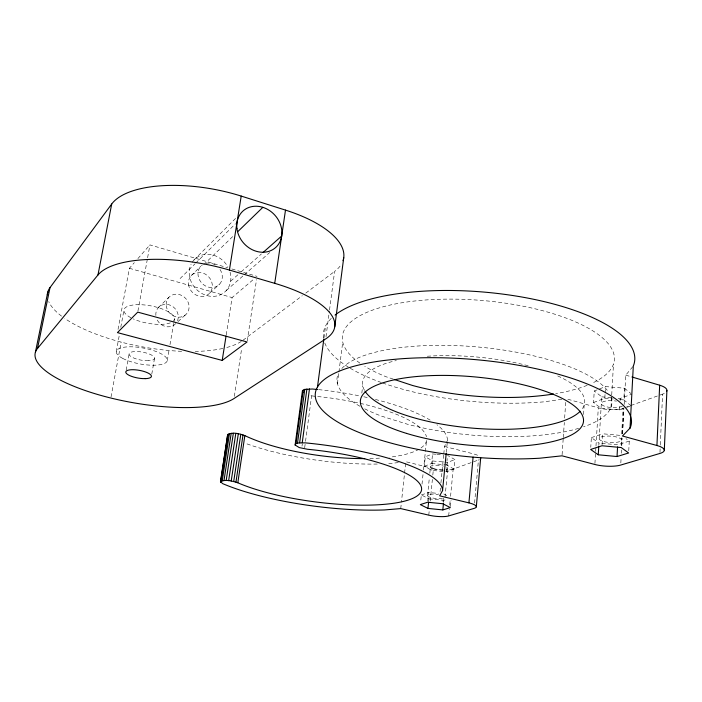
<?xml version="1.0" encoding="UTF-8"?>
<svg xmlns="http://www.w3.org/2000/svg" width="702" height="702" viewBox="0 0 702 702"><rect width="100%" height="100%" fill="white"/><g stroke="black" fill="none" stroke-linecap="round" stroke-linejoin="round"><path stroke-width="0.53" stroke-dasharray="3.51 2.63" d="M659.977 452.369L660.257 445.902M660.31 444.822L662.574 394.138A19.331 6.23 2.5 0 0 665.215 392.857M628.755 450.816L629.264 441.084L625.982 438.618M621.34 440.356A11.153 3.212 3.5 0 0 606.019 436.109A11.153 3.212 3.5 0 0 603.544 441.505A11.153 3.212 3.5 0 0 621.34 440.356L621.463 438.223M621.691 433.959L623.086 408.336M621.358 445.358L621.77 437.715M631.116 405.817L623.824 399.929L624.464 388.206L605.51 386.574L594.261 390.961L593.541 402.518L601.052 408.301L619.612 409.942L623.446 408.564M620.831 462.908L621.13 457.528M621.358 453.22L621.533 449.991M621.77 445.691L622.174 438.153M622.411 433.854L623.815 408.029A18.401 5.765 3.2 0 1 598.297 407.862L567.005 398.999M622.586 433.827L623.938 408.836M624.175 404.484L625.763 375.14L633.301 366.084M619.612 409.942L619.901 404.721M620.129 400.544L620.243 398.455L631.721 394.208M611.012 407.204L613.495 364.075M602.062 444.682L602.711 433.783L621.893 435.53M593.541 402.518L604.817 398.271L605.063 394.015M605.133 392.953L605.51 386.574M594.927 463.39L595.586 452.5M595.656 451.412L595.919 447.06M595.989 445.972L598.297 407.862M598.832 445.2L598.964 443.067L591.365 437.618L590.768 447.306M599.236 438.338L601.737 396.841L594.261 390.961M583.564 414.505L584.161 405.159M562.091 454.738L563.215 438.575M563.285 437.495L564.329 422.411M564.627 418.102L565.742 401.939M474.578 503.018L478.439 460.029A15.137 4.124 5.6 0 0 479.352 459.634M448.675 515.917L449.306 509.389M449.719 505.028L450.14 500.675M450.561 496.314L453.167 469.094L478.439 460.029M450.438 506.528L451.053 500.07M435.767 454.247L432.555 453.94L425.263 456.791L424.289 466.26L431.818 470.375L446.542 471.797L454.018 469.12L454.922 459.608L447.534 455.361M446.296 452.43L447.472 440.435A123.543 35.188 7.4 0 0 436.934 424.71M443.015 501.57L443.55 496.138M454.018 469.12L446.595 464.943L447.218 458.555M443.55 502.448L443.761 500.315L446.577 499.412M446.542 471.797L447.464 462.372L454.922 459.608M445.007 497.297L447.806 468.524M440.084 491.54L440.505 487.249M440.926 482.958L443.682 455.045M443.787 453.966L444.524 446.454L445.788 443.875M427.553 495.568L429.387 477.492M429.817 473.236L430.466 466.856A8.714 2.299 6 0 1 443.462 466.093M427.772 501.14L428.65 492.479L438.364 493.436M424.289 466.26L431.59 463.504L432.555 453.94M428.72 500.974L428.94 498.841L421.332 494.954L420.559 502.457M431.818 470.375L432.765 460.977L425.263 456.791M428.773 515.145L429.326 509.731M430.194 501.07L432.379 479.422M432.809 475.087L433.467 468.594L405.8 461.714L401.447 502.062M422.007 484.178L423.016 474.385M423.473 470.042L425.263 452.641M425.377 451.553L426.5 440.68M400.737 508.599L401.325 503.15M361.828 393.111L362.741 385.626M337.425 383.704L338.785 373.025M338.926 371.963L342.725 342.076M325.991 336.758L329.378 311.065M329.528 309.994L334.608 271.437A97.376 40.075 9.4 0 0 341.374 264.215M304.668 447.788L305.388 442.383M305.537 441.295L311.6 395.84L309.766 395.445M323.991 337.829L325.552 326M302.018 446.139L302.308 443.971M247.227 340.9L256.537 279.589M234.336 396.376L241.769 347.85M226.228 334.854L232.108 297.578L253.712 279.194M167.269 360.574L169.27 348.885M169.998 344.638L173.64 323.394M173.824 322.332L174.368 319.147M151.781 374.034L154.572 358.108M126.167 370.165L129.063 354.238M137.934 311.065L147.42 258.766M147.613 257.704L149.938 244.893L227.632 267.725M116.251 351.755L119.401 334.722M120.779 327.272L123.929 310.231M111.03 396.963L121.139 342.093M118.041 329.396L129.387 268.278L134.345 262.636M446.209 443.015L447.472 440.435M137.89 258.599L149.938 244.893M193.98 259.977L236.416 217.567M180.089 278.571L194.945 263.873M195.718 263.101L235.477 223.771M158.415 307.502L168.813 297.402M191.163 275.675L200.746 266.356M203.712 264.672L233.082 236.205M178.036 321.534L186.504 313.926M209.67 293.094L219.603 284.161M230.633 281.204L237.925 274.745M241.172 271.876L261.425 253.94M226.307 290.496L243.515 275.438M244.331 274.728L269.735 252.501M242.918 340.303L302.299 295.709M305.791 293.085L334.608 271.437M624.833 407.66L629.931 405.835M630.949 405.466L662.574 394.138M627.281 407.195L630.15 406.168M421.332 494.954L428.65 492.479M591.365 437.618L602.711 433.783M629.264 441.084L617.681 444.787L598.964 443.067M561.793 399.298L544.076 401.834A156.274 54.984 4.9 0 1 382.283 382.862M398.324 462.583L389.785 463.566A123.543 35.188 7.4 0 1 386.749 463.732M601.737 396.841L611.539 397.701M618.067 398.271L620.243 398.455M604.817 398.271L613.267 399.008M619.603 399.561L623.824 399.929M436.837 454.352L442.181 454.852M432.765 460.977L447.464 462.372M431.59 463.504L446.595 464.943M428.94 498.841L443.761 500.315M311.6 395.84L314.478 396.218A102.817 29.247 7.4 0 1 359.231 403.132M444.524 446.454L473.394 453.861A15.137 4.124 5.6 0 1 479.659 456.484M129.387 268.278L232.108 297.578M231.835 268.963L257.029 276.369M625.763 375.14L630.905 376.667M393.278 379.124L386.109 376.763A136.521 47.964 4.9 0 1 364.75 366.277M443.761 493.971L448.446 496.437M624.464 388.206L630.914 393.541M381.283 382.502A156.274 54.984 4.9 0 1 349.324 367.708M348.297 367.076A156.274 54.984 4.9 0 1 324.719 342.83M323.464 337.969A156.274 54.984 4.9 0 1 331.572 318.085M359.924 363.127A136.521 47.964 4.9 0 1 393.883 304.247A136.521 47.964 4.9 0 1 570.752 319.884A136.521 47.964 4.9 0 1 591.312 383.573M587.179 385.319A136.521 47.964 4.9 0 1 555.712 393.664M557.73 375.947A111.521 35.609 5.2 0 1 580.993 410.424M364.496 390.312A111.521 35.609 5.2 0 1 396.349 360.538M427.29 356.239A111.521 35.609 5.2 0 1 528.352 365.812M611.214 397.534A138.013 44.147 5.2 0 1 583.573 426.79M578.65 428.343A138.013 44.147 5.2 0 1 408.239 424.473L381.563 416.154A138.013 44.147 5.2 0 1 364.294 408.608M359.915 406.256A138.013 44.147 5.2 0 1 338.478 373.35M341.848 368.506A138.013 44.147 5.2 0 1 477.816 346.981A138.013 44.147 5.2 0 1 608.643 392.225M622.516 405.967A11.056 3.457 3.1 0 1 608.125 407.142A11.056 3.457 3.1 0 1 602.097 402.325A11.056 3.457 3.1 0 1 616.461 401.132M377.281 464.048A123.543 35.188 7.4 0 1 245.068 443.208M318.647 389.628A123.543 35.188 7.4 0 1 359.45 395.867M363.794 396.779A123.543 35.188 7.4 0 1 368.085 397.727M375.403 399.473A123.543 35.188 7.4 0 1 430.159 420.121M453.167 469.094A14.593 3.861 5.9 0 1 446.165 470.042M442.532 469.945A14.593 3.861 5.9 0 1 433.467 468.594M446.656 467.251A8.714 2.299 6 0 1 445.261 469.901M443.471 470.094A8.714 2.299 6 0 1 430.466 466.83M442.453 498.543A8.775 2.124 6.1 0 1 427.851 496.13A8.775 2.124 6.1 0 1 438.496 494.577M426.588 440.417A102.817 29.247 7.4 0 1 419.998 448.613M419.12 449.148A102.817 29.247 7.4 0 1 389.68 457.195M379.492 458.125A102.817 29.247 7.4 0 1 369.085 458.564M360.275 403.36A102.817 29.247 7.4 0 1 426.474 436.758M241.286 341.435A102.764 35.512 10.5 0 1 225.956 347.701M222.832 348.446A102.764 35.512 10.5 0 1 195.253 351.448M181.669 351.316A102.764 35.512 10.5 0 1 64.707 318.41M61.565 316.137A102.764 35.512 10.5 0 1 48.736 301.606M170.296 322.859A25.623 8.828 10.5 0 1 133.266 318.901M130.87 317.725A25.623 8.828 10.5 0 1 142.603 304.808A25.623 8.828 10.5 0 1 173.727 320.586M219.998 269.436A12.978 11.407 47.2 0 1 217.523 285.925A12.978 11.407 47.2 0 1 200.684 281.748A12.978 11.407 47.2 0 1 202.229 265.031M205.861 263.347A12.978 11.407 47.2 0 1 215.145 264.847M230.08 272.174A22.245 19.559 47.2 0 1 208.485 295.963A22.245 19.559 47.2 0 1 191.084 264.242M192.094 262.425A22.245 19.559 47.2 0 1 227.931 266.935M175.728 323.613A11.829 10.644 45.5 0 1 165.181 326.439A11.829 10.644 45.5 0 1 156.502 318.375M155.853 315.444A11.829 10.644 45.5 0 1 168.919 304.747A11.829 10.644 45.5 0 1 177.281 321.297M148.473 360.723L145.463 360.67A12.943 4.063 10.2 0 1 129.186 353.492A12.943 4.063 10.2 0 1 148.842 353.834A12.943 4.063 10.2 0 1 148.473 360.723M188.496 284.205A12.715 11.241 46.9 0 0 207.415 294.963A12.715 11.241 46.9 0 0 205.247 274.096A12.715 11.241 46.9 0 0 188.496 284.205M166.216 305.572A12.11 10.837 46 0 0 184.328 315.724A12.11 10.837 46 0 0 182.345 295.788A12.11 10.837 46 0 0 166.216 305.572M122.806 358.459A25.895 8.126 10.2 0 0 166.049 362.478A25.895 8.126 10.2 0 0 136.478 347.095A25.895 8.126 10.2 0 0 122.806 358.459"/><path stroke-width="1.05" d="M664.294 450.351L666.9 390.549M335.065 315.066A156.274 54.984 4.9 0 1 519.98 296.692A156.274 54.984 4.9 0 1 633.301 366.084L630.045 428.106A158.731 48.675 5.3 0 0 465.101 358.827A158.731 48.675 5.3 0 0 319.945 407.274A158.731 48.675 5.3 0 0 539.873 458.204L562.021 455.817L594.866 464.478A18.664 5.089 3.8 0 0 620.717 465.057L659.924 453.448A19.621 5.511 3.2 0 0 656.932 445.507L659.669 385.214L631.932 376.974M617.032 456.537L628.641 452.983L621.235 447.543L602 445.77L590.636 449.456L598.262 454.791L617.032 456.537L617.567 446.928M598.262 454.791L598.771 446.261M220.472 481.633C225.763 479.08 232.432 481.16 237.82 482.792A104.098 25.72 7.4 0 0 413.662 497.946A104.098 25.72 7.4 0 0 307.432 449.254L299.245 447.578L295.112 445.015L295.99 443.55L297.516 443.041L305.124 442.848A125.088 30.949 7.4 0 1 442.558 490.593L439.654 495.84L468.918 502.869A15.321 3.624 5.9 0 1 474.096 508.397L448.675 515.917A14.768 3.396 6.2 0 1 428.773 515.145L400.737 508.599L384.599 509.942A125.088 30.949 7.4 0 1 222.666 483.634L220.472 481.633L227.676 434.635C232.739 431.669 239.593 433.818 244.849 435.609A102.817 29.247 7.4 0 0 364.733 458.617M317.585 389.513A123.543 35.188 7.4 0 0 312.311 389.013L304.782 389.382L302.439 390.76L303.045 392.629M476.316 506.8L480.659 458.178M468.918 502.869L473.095 457.125M442.558 490.593L446.191 453.518M442.83 509.915L450.333 507.607L442.804 503.738L427.658 502.228L420.331 504.606L427.966 508.423L442.83 509.915L443.453 503.509M427.966 508.423L428.615 502.035M334.757 326.728L343.743 257.599M317.444 387.267L323.85 338.899M297.516 443.041L304.782 389.382M299.649 442.751L306.897 389.005M302.246 442.681L309.468 388.882M295.112 445.015L302.439 390.76M295.99 443.55L303.264 389.979M50.009 287.601L37.504 348.464A104.352 31.414 10.1 0 0 108.169 397.367A104.352 31.414 10.1 0 0 234.003 398.534L325.71 338.899A99.149 35.653 9.1 0 0 274.728 283.336L285.495 210.109L241.207 196.077A98.921 40.979 10.3 0 0 111.706 204.01L50.009 287.601A102.764 35.512 10.5 0 0 47.35 294.779M237.82 482.792L244.849 435.609M231.204 481.019L238.329 433.731M233.705 481.511L240.795 434.231M235.96 482.116L243.024 434.871M223.999 480.545L231.195 433.327M226.176 480.519L233.354 433.257M228.633 480.686L235.793 433.397M220.568 482.256L227.676 434.635M221.051 481.124L228.255 434.038M222.244 480.747L229.457 433.59M222.201 360.416L247.06 341.971L137.741 312.127L117.436 332.616L222.201 360.416L226.062 335.925M37.504 348.464L97.964 274.982A100.746 36.478 9.9 0 1 229.414 270.051L241.207 196.077M97.964 274.982L111.706 204.01M35.39 352.334L47.806 291.997M630.045 428.106L622.463 436.003L656.932 445.507M237.776 231.642L262.855 207.327M263.048 252.501L281.686 236.004M229.414 270.051L274.728 283.336M394.305 379.466L412.46 385.459A136.521 47.964 4.9 0 0 553.588 394.015M659.669 385.214A19.331 6.23 2.5 0 1 666.663 391.347M580.203 411.267A111.521 35.609 5.2 0 1 469.559 427.869A111.521 35.609 5.2 0 1 365.066 391.26M480.58 457.625A15.137 4.124 5.6 0 1 480.475 458.704M285.495 210.109A97.376 40.075 9.4 0 1 343.024 260.661M145.323 378.641L142.295 378.571A13.005 3.905 10.1 0 1 125.904 371.569A13.005 3.905 10.1 0 1 145.639 372.007A13.005 3.905 10.1 0 1 145.323 378.641M406.502 433.388A112.039 34.249 5.3 0 0 582.958 423.859A112.039 34.249 5.3 0 0 426.36 375.824A112.039 34.249 5.3 0 0 406.502 433.388M236.934 228.475A24.5 20.955 48.6 0 0 272.911 249.543A24.5 20.955 48.6 0 0 268.182 209.705A24.5 20.955 48.6 0 0 236.934 228.475"/></g></svg>
